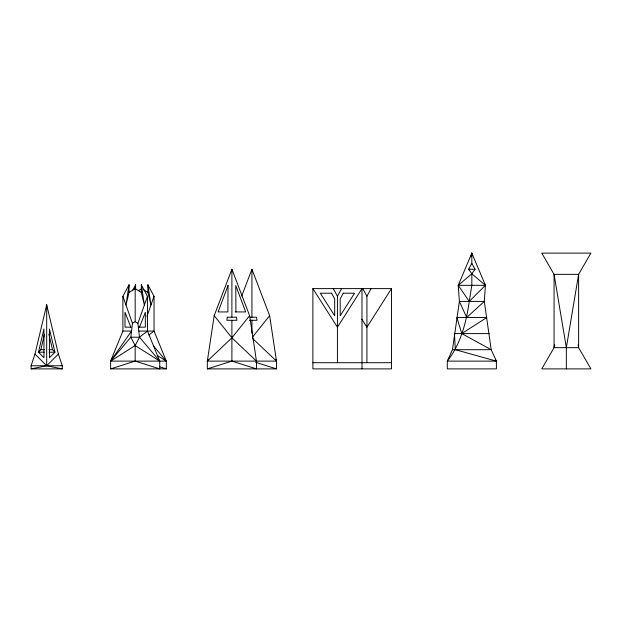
<?xml version="1.0" encoding="UTF-8"?>
<svg xmlns="http://www.w3.org/2000/svg" width="622" height="622" viewBox="0 0 622 622"><rect width="100%" height="100%" fill="white"/><g stroke="black" fill="none" stroke-linecap="round" stroke-linejoin="round"><path stroke-width="0.93" d="M470.877 256.832L471.834 253.115L471.834 263.479L468.599 269.248L471.834 273.843L485.424 285.311L484.297 301.406L491.201 349.704L496.395 361.118L496.395 368.885L447.28 368.885L447.28 361.118L452.474 349.704L459.378 301.406L458.243 285.311L471.834 253.115L485.424 285.311L469.252 301.406C466.282 322.429 460.692 344.223 447.28 361.118L496.395 361.118L495.322 359.602M129.042 284.759L125.971 305.021L129.042 292.48L129.042 284.759L122.899 296.336L132.447 323.347L130.845 337.194L135.176 345.537L135.176 361.118L159.737 368.885L159.737 361.118L147.461 331.067L147.461 296.336L141.318 284.759L141.318 292.48L144.39 305.021L141.318 284.759M207.336 368.885L276.495 368.885L276.495 361.118L207.336 361.118L214.193 315.657L231.897 269.225L249.601 315.657L256.458 361.118L256.458 368.885L231.897 361.118L207.336 368.885L207.336 361.118L208.113 359.368M134.92 289.362L135.619 284.759L132.548 290.544M566.339 347.659L578.623 274.341L590.9 253.115L541.785 253.115L554.062 274.341L566.339 347.659L566.339 368.885M471.515 255.004L471.834 253.115L472.152 255.004M554.567 344.806L554.062 347.659L541.785 368.885L590.9 368.885L578.623 347.659L578.118 344.806M35.003 354.066L46.689 304.764L58.382 354.066L62.286 365.767L62.286 368.885L31.1 368.885L31.1 365.767L35.003 354.066L46.689 365.767L62.286 368.885M44.263 352.192L38.447 352.192L43.952 328.968L43.952 357.704L38.447 352.192L40.827 349.696L44.52 334.123M147.896 284.759L150.967 305.021L147.896 292.48L147.896 284.759L154.038 296.336L154.038 331.067L166.315 361.118L166.315 368.885L110.623 368.885L110.623 361.118L135.176 345.537L139.515 337.194L137.905 323.347L147.461 296.336M146.955 316.365L154.038 296.336M241.717 296.018L251.933 269.225L269.637 315.657L276.495 361.118L252.633 338.485M139.491 327.156L145.369 312.283L145.33 327.156L138.558 327.156M122.899 296.336L122.899 331.067L110.623 361.118L166.315 361.118L153.447 345.894M337.435 362.712L337.435 296.196L341.61 288.616M343.29 293.211L340.187 298.84L340.187 315.782L354.556 293.211L343.142 293.211M366.926 362.712L366.926 296.196L371.101 288.616M391.479 288.616L391.479 368.885L312.882 368.885L312.882 288.616L391.479 288.616L366.926 327.211L361.81 319.172M471.834 273.843L471.834 285.311L469.252 301.406L458.243 285.311L471.834 273.843L475.076 269.248L471.834 263.479M249.601 315.657L231.897 337.824L207.336 361.118M252.524 337.085L269.637 315.657M31.1 368.885L46.689 365.767L58.382 354.066M122.899 331.067L131.499 331.067L110.623 361.118L130.845 337.194L139.515 337.194L147.461 331.067M148.977 334.97L154.038 331.067L138.861 331.067M461.773 333.602L486.793 317.508L456.875 317.508L461.773 333.602L491.201 349.704L452.474 349.704M129.042 292.48L135.176 288.616L141.318 292.48M138.683 290.544L141.754 288.616M132.447 323.347L135.176 321.636L135.176 288.616M110.623 368.885L135.176 361.118M468.599 269.248L475.076 269.248M458.243 285.311L485.424 285.311M331.728 293.211L320.322 293.211L334.683 315.782L334.683 298.84L331.58 293.211M235.225 311.933L245.682 311.933L235.769 285.529L235.917 311.933M250.106 317.204L256.505 317.204L256.979 320.291L249.414 320.291M489.211 333.602L454.464 333.602L455.327 349.704L496.395 361.118M40.827 349.696L44.434 349.696M48.951 349.696L52.559 349.696L54.938 352.192L49.433 357.704L49.433 328.968L54.938 352.192L49.115 352.192M312.882 362.712L391.479 362.712M31.1 365.767L62.286 365.767M255.572 362.268L276.495 368.885M159.947 366.871L166.315 368.885M143.293 289.58L147.896 292.48M135.176 321.636L137.905 323.347M157.312 355.411L166.315 361.118M135.176 345.537L159.737 361.118L139.515 337.194M256.458 361.118L231.897 337.824L214.193 315.657M312.882 288.616L337.435 327.211L361.996 288.616L361.996 368.885M362.75 288.616L366.926 296.196M333.26 288.616L337.435 296.196M275.717 359.368L276.495 361.118M48.866 334.123L52.559 349.696M471.834 253.115L471.935 255.043M251.933 269.225L251.933 317.204M251.933 320.291L251.933 333.205M231.897 269.225L231.897 317.204M231.897 320.291L231.897 361.118M135.619 284.759L135.619 289.58M46.689 304.764L46.689 365.767M228.033 285.529L227.877 311.933L218.112 311.933L228.033 285.529M227.325 317.204L226.851 320.291L236.943 320.291L236.469 317.204L227.325 317.204M484.297 301.406L466.702 317.508L459.378 301.406L484.297 301.406M578.623 274.341L554.062 274.341L554.062 347.659L578.623 347.659L578.623 274.341M130.869 327.156L125.03 327.156L124.983 312.283L130.869 327.156"/></g></svg>
